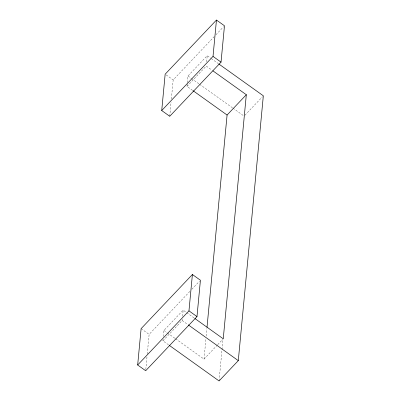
<?xml version="1.0" encoding="UTF-8"?>
<svg xmlns="http://www.w3.org/2000/svg" width="401" height="401" viewBox="0 0 401 401"><rect width="100%" height="100%" fill="white"/><g stroke="black" fill="none" stroke-linecap="round" stroke-linejoin="round"><path stroke-width="0.3" stroke-dasharray="2 1.5" d="M145.804 369.496L147.027 356.559M147.257 354.098L149.122 334.379L190.159 291.066M169.738 116.275L171.077 102.105M171.367 99.022L173.177 79.924L214.214 36.611M168.505 344.805L162.941 340.83L163.062 339.607M163.347 336.554L163.924 330.444L183.162 310.138L194.325 318.118M192.58 90.365L186.996 86.375L187.287 83.318M187.342 82.706L187.979 75.989L207.217 55.684L210.756 58.215M162.941 340.83L182.179 320.524L182.295 319.301M182.585 316.249L183.162 310.138M206.64 61.794L207.217 55.684M175.593 338.785L204.009 359.101L205.949 338.554M206.184 336.063L206.891 328.594M219.061 380.95L223.006 339.201M215.923 34.807L223.618 26.682M186.996 86.375L206.234 66.07L211.813 70.06M244.951 115.207L262.475 96.706M191.868 289.261L199.568 281.141M204.009 359.101L217.262 345.116M217.688 344.665L223.247 338.795M211.262 58.576L218.339 63.634M187.979 75.989L191.011 78.155M191.518 78.516L199.102 83.939M199.608 84.3L232.465 107.794M232.971 108.155L243.587 115.749M166.159 74.912L173.177 79.924M182.179 320.524L187.743 324.499M163.924 330.444L166.971 332.619M167.478 332.98L175.087 338.424M141.107 328.65L149.122 334.379"/><path stroke-width="0.6" d="M137.668 365L141.107 328.65L192.405 274.505L200.42 280.239L196.986 316.589L145.683 370.73L137.668 365L188.966 310.855L192.405 274.505M161.723 110.546L165.157 74.195L216.46 20.05L224.475 25.779L221.036 62.13L169.738 116.275L161.723 110.546L213.021 56.401L216.46 20.05M207.011 327.346L227.081 115.032L246.314 94.726L212.831 70.787M246.314 94.726L223.247 338.795L194.831 318.484M169.518 345.527L219.061 380.95L238.294 360.644L263.332 95.804L218.841 64M213.021 56.401L221.036 62.13M193.087 90.726L227.081 115.032M188.966 310.855L196.986 316.589M188.249 324.86L238.294 360.644"/></g></svg>
